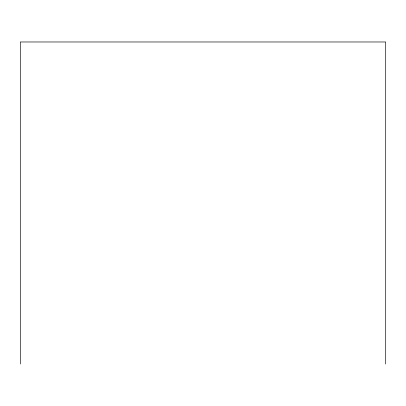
<?xml version="1.0" encoding="UTF-8"?>
<svg xmlns="http://www.w3.org/2000/svg" width="406" height="406" viewBox="0 0 406 406"><rect width="100%" height="100%" fill="white"/><g stroke="black" fill="none" stroke-linecap="round" stroke-linejoin="round"><path stroke-width="0.61" d="M385.7 364.025L385.7 41.975L20.3 41.975L20.3 364.025"/></g></svg>
